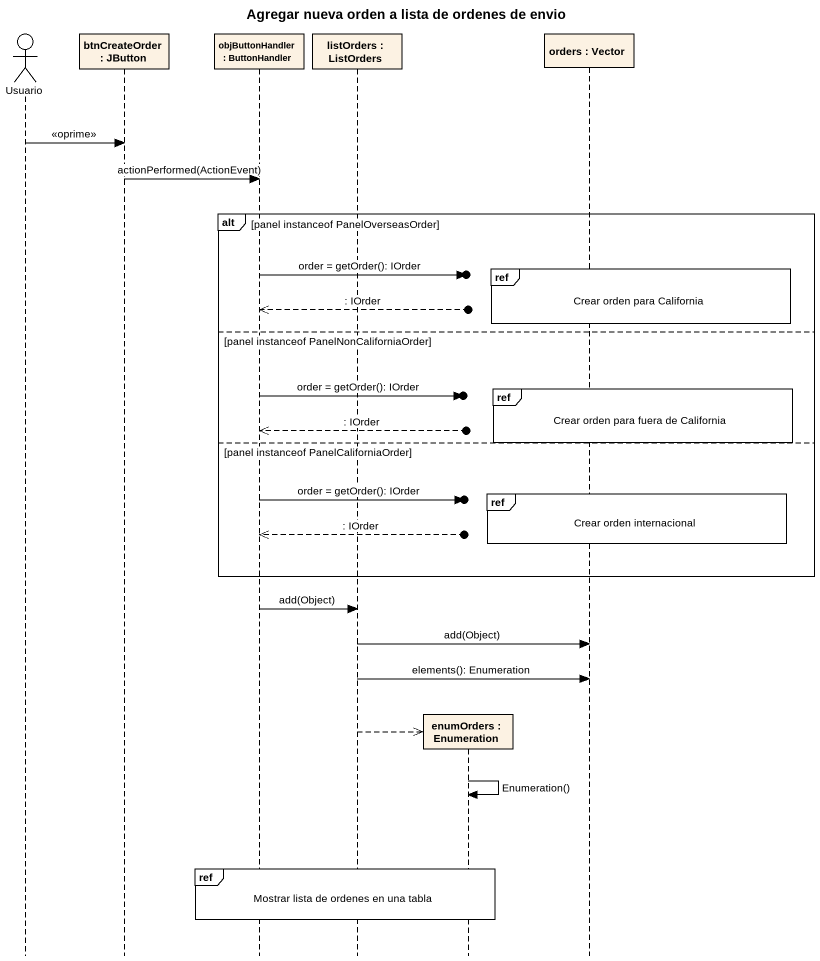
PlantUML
@startuml
title Agregar nueva orden a lista de ordenes de envio
hide footbox
actor Usuario
participant "btnCreateOrder : JButton" as btnCreateOrder
participant "objButtonHandler : ButtonHandler" as objButtonHandler
participant "listOrders : ListOrders" as listOrders
participant "enumOrders : Enumeration" as enumOrders
participant "orders : Vector" as orders

Usuario -> btnCreateOrder : <<oprime>>
btnCreateOrder -> objButtonHandler : actionPerformed(ActionEvent)
alt panel instanceof PanelOverseasOrder
  ref over orders : Crear orden para California
  objButtonHandler ->o] : order = getOrder(): IOrder
  objButtonHandler <<--o] : : IOrder
else panel instanceof PanelNonCaliforniaOrder
  ref over orders : Crear orden para fuera de California
  objButtonHandler ->o] : order = getOrder(): IOrder
  objButtonHandler <<--o] : : IOrder
else panel instanceof PanelCaliforniaOrder
  ref over orders : Crear orden internacional
  objButtonHandler ->o] : order = getOrder(): IOrder
  objButtonHandler <<--o] : : IOrder
end
objButtonHandler -> listOrders : add(Object)
listOrders -> orders : add(Object)
listOrders -> orders : elements(): Enumeration
listOrders -->> enumOrders **
enumOrders -> enumOrders : Enumeration()
ref over objButtonHandler, listOrders, enumOrders : Mostrar lista de ordenes en una tabla
@enduml
